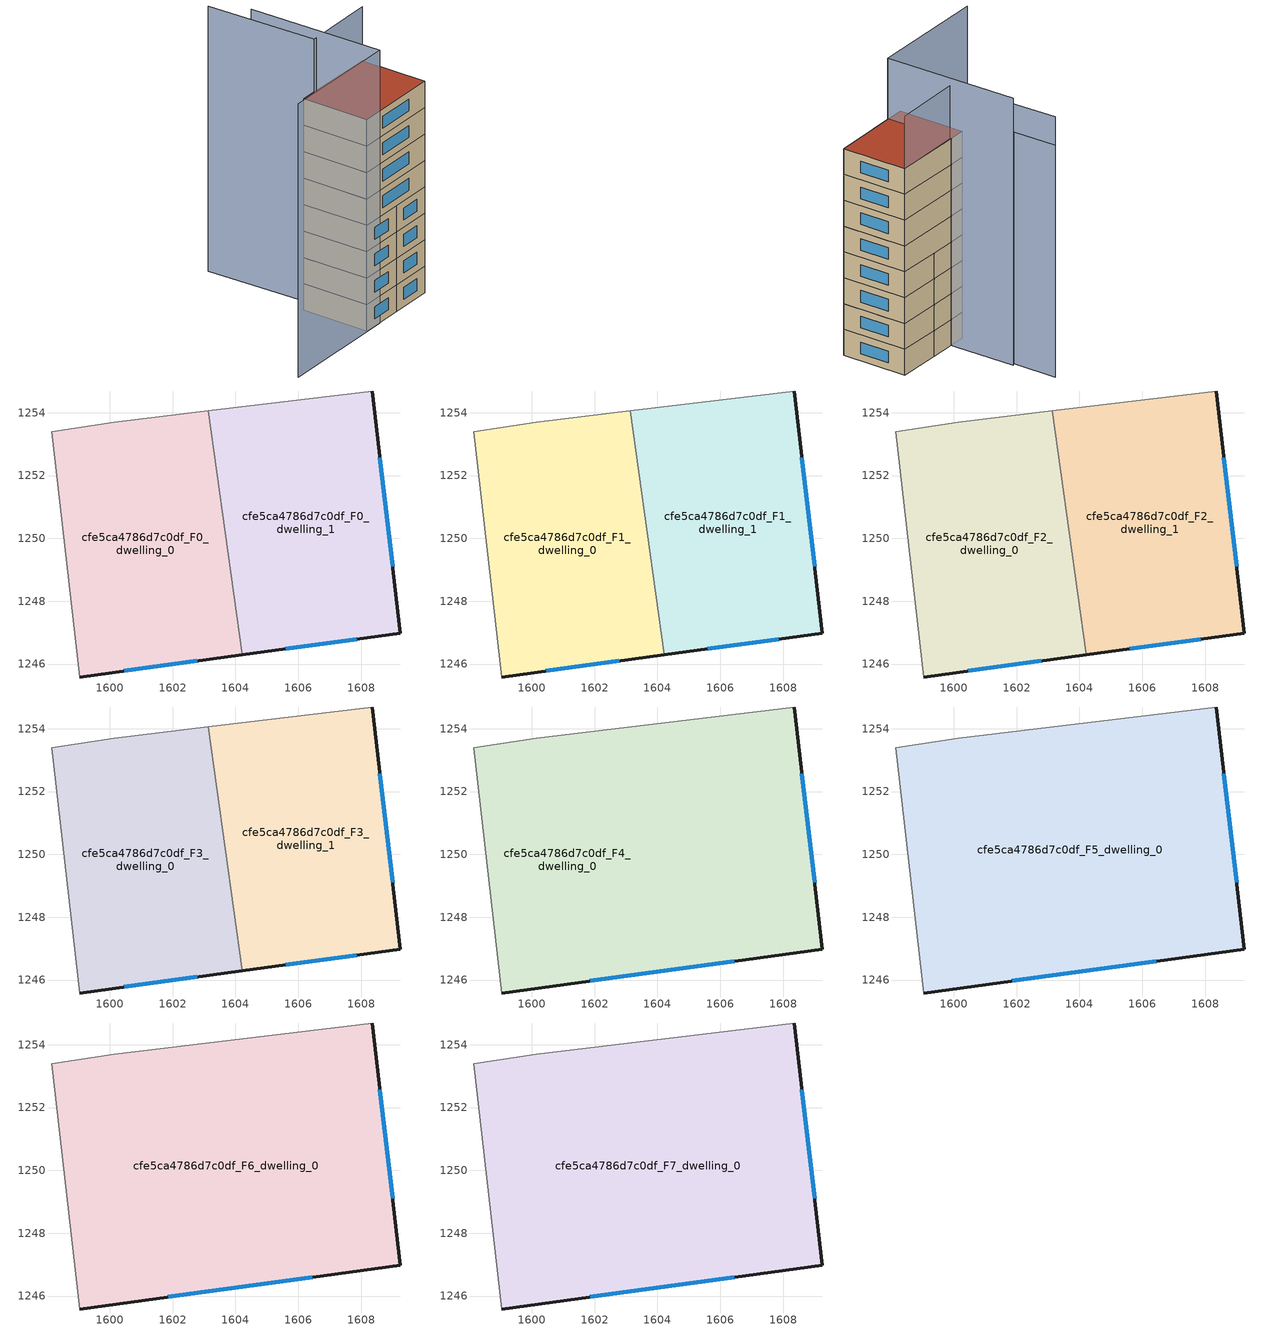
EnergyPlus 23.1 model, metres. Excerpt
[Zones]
cfe5ca4786d7c0df_F0_dwelling_0
 floor ground (EU_floor_Construction): 1603.14,1254.06 1604.21,1246.29 1599.05,1245.59 1598.15,1253.39 1600.15,1253.69 z0
 wall outside (EU_wall_Construction): 1599.05,1245.59 1604.21,1246.29 z0:3
 wall adiabatic (EU_wall_Construction): 1603.14,1254.06 1600.15,1253.69 1598.15,1253.39 1599.05,1245.59 z0:3
 wall to cfe5ca4786d7c0df_F0_dwelling_1 (EU_wall_Construction): 1604.21,1246.29 1603.14,1254.06 z0:3
 window (EU_Window_Construction): 1600.47,1245.78 1602.79,1246.1 z0.83:2.17
cfe5ca4786d7c0df_F0_dwelling_1
 floor ground (EU_floor_Construction): 1608.35,1254.69 1609.25,1246.99 1604.21,1246.29 1603.14,1254.06 z0
 wall outside (EU_wall_Construction): 1604.21,1246.29 1609.25,1246.99 1608.35,1254.69 z0:3
 wall adiabatic (EU_wall_Construction): 1608.35,1254.69 1603.14,1254.06 z0:3
 window (EU_Window_Construction): 1609.01,1249.11 1608.6,1252.57 / 1605.6,1246.48 1607.87,1246.8 z0.83:2.17
cfe5ca4786d7c0df_F1_dwelling_0
 floor to cfe5ca4786d7c0df_F0_dwelling_0 (EU_floor_Construction): 1603.14,1254.06 1604.21,1246.29 1599.04,1245.59 1598.15,1253.39 1600.15,1253.69 z3
 wall outside (EU_wall_Construction): 1599.05,1245.59 1604.21,1246.29 z3:6
 wall adiabatic (EU_wall_Construction): 1603.14,1254.06 1600.15,1253.69 1598.15,1253.39 1599.05,1245.59 z3:6
 wall to cfe5ca4786d7c0df_F1_dwelling_1 (EU_wall_Construction): 1604.21,1246.29 1603.14,1254.06 z3:6
 window (EU_Window_Construction): 1600.47,1245.78 1602.79,1246.1 z3.83:5.17
cfe5ca4786d7c0df_F1_dwelling_1
 floor to cfe5ca4786d7c0df_F0_dwelling_1 (EU_floor_Construction): 1608.35,1254.69 1609.25,1246.99 1604.21,1246.29 1603.14,1254.06 z3
 wall outside (EU_wall_Construction): 1604.21,1246.29 1609.25,1246.99 1608.35,1254.69 z3:6
 wall adiabatic (EU_wall_Construction): 1608.35,1254.69 1603.14,1254.06 z3:6
 window (EU_Window_Construction): 1609.01,1249.11 1608.6,1252.57 / 1605.6,1246.48 1607.87,1246.8 z3.83:5.17
cfe5ca4786d7c0df_F2_dwelling_0
 floor to cfe5ca4786d7c0df_F1_dwelling_0 (EU_floor_Construction): 1603.14,1254.06 1604.21,1246.29 1599.04,1245.59 1598.15,1253.39 1600.15,1253.69 z6
 wall outside (EU_wall_Construction): 1599.05,1245.59 1604.21,1246.29 z6:9
 wall adiabatic (EU_wall_Construction): 1603.14,1254.06 1600.15,1253.69 1598.15,1253.39 1599.05,1245.59 z6:9
 wall to cfe5ca4786d7c0df_F2_dwelling_1 (EU_wall_Construction): 1604.21,1246.29 1603.14,1254.06 z6:9
 window (EU_Window_Construction): 1600.47,1245.78 1602.79,1246.1 z6.83:8.17
cfe5ca4786d7c0df_F2_dwelling_1
 floor to cfe5ca4786d7c0df_F1_dwelling_1 (EU_floor_Construction): 1608.35,1254.69 1609.25,1246.99 1604.21,1246.29 1603.14,1254.06 z6
 wall outside (EU_wall_Construction): 1604.21,1246.29 1609.25,1246.99 1608.35,1254.69 z6:9
 wall adiabatic (EU_wall_Construction): 1608.35,1254.69 1603.14,1254.06 z6:9
 window (EU_Window_Construction): 1609.01,1249.11 1608.6,1252.57 / 1605.6,1246.48 1607.87,1246.8 z6.83:8.17
cfe5ca4786d7c0df_F3_dwelling_0
 floor to cfe5ca4786d7c0df_F2_dwelling_0 (EU_floor_Construction): 1603.14,1254.06 1604.21,1246.29 1599.04,1245.59 1598.15,1253.39 1600.15,1253.69 z9
 wall outside (EU_wall_Construction): 1599.05,1245.59 1604.21,1246.29 z9:12
 wall adiabatic (EU_wall_Construction): 1603.14,1254.06 1600.15,1253.69 1598.15,1253.39 1599.05,1245.59 z9:12
 wall to cfe5ca4786d7c0df_F3_dwelling_1 (EU_wall_Construction): 1604.21,1246.29 1603.14,1254.06 z9:12
 window (EU_Window_Construction): 1600.47,1245.78 1602.79,1246.1 z9.83:11.17
cfe5ca4786d7c0df_F3_dwelling_1
 floor to cfe5ca4786d7c0df_F2_dwelling_1 (EU_floor_Construction): 1608.35,1254.69 1609.25,1246.99 1604.21,1246.29 1603.14,1254.06 z9
 wall outside (EU_wall_Construction): 1604.21,1246.29 1609.25,1246.99 1608.35,1254.69 z9:12
 wall adiabatic (EU_wall_Construction): 1608.35,1254.69 1603.14,1254.06 z9:12
 window (EU_Window_Construction): 1609.01,1249.11 1608.6,1252.57 / 1605.6,1246.48 1607.87,1246.8 z9.83:11.17
cfe5ca4786d7c0df_F4_dwelling_0
 floor to cfe5ca4786d7c0df_F3_dwelling_0 (EU_floor_Construction): 1603.14,1254.06 1604.21,1246.29 1599.04,1245.59 1598.15,1253.39 1600.15,1253.69 z12
 floor to cfe5ca4786d7c0df_F3_dwelling_1 (EU_floor_Construction): 1608.35,1254.69 1609.25,1246.99 1604.21,1246.29 1603.14,1254.06 z12
 wall outside (EU_wall_Construction): 1599.05,1245.59 1609.25,1246.99 1608.35,1254.69 z12:15
 wall adiabatic (EU_wall_Construction): 1608.35,1254.69 1600.15,1253.69 1598.15,1253.39 1599.05,1245.59 z12:15
 window (EU_Window_Construction): 1601.85,1245.97 1606.44,1246.6 / 1609.01,1249.11 1608.6,1252.57 z12.83:14.17
cfe5ca4786d7c0df_F5_dwelling_0
 floor to cfe5ca4786d7c0df_F4_dwelling_0 (EU_floor_Construction): 1608.35,1254.69 1609.25,1246.99 1599.04,1245.59 1598.15,1253.39 1600.15,1253.69 z15
 wall outside (EU_wall_Construction): 1599.05,1245.59 1609.25,1246.99 1608.35,1254.69 z15:18
 wall adiabatic (EU_wall_Construction): 1608.35,1254.69 1600.15,1253.69 1598.15,1253.39 1599.05,1245.59 z15:18
 window (EU_Window_Construction): 1601.85,1245.97 1606.44,1246.6 / 1609.01,1249.11 1608.6,1252.57 z15.83:17.17
cfe5ca4786d7c0df_F6_dwelling_0
 floor to cfe5ca4786d7c0df_F5_dwelling_0 (EU_floor_Construction): 1608.35,1254.69 1609.25,1246.99 1599.04,1245.59 1598.15,1253.39 1600.15,1253.69 z18
 wall outside (EU_wall_Construction): 1599.05,1245.59 1609.25,1246.99 1608.35,1254.69 z18:21
 wall adiabatic (EU_wall_Construction): 1608.35,1254.69 1600.15,1253.69 1598.15,1253.39 1599.05,1245.59 z18:21
 window (EU_Window_Construction): 1601.85,1245.97 1606.44,1246.6 / 1609.01,1249.11 1608.6,1252.57 z18.83:20.17
cfe5ca4786d7c0df_F7_dwelling_0
 floor to cfe5ca4786d7c0df_F6_dwelling_0 (EU_floor_Construction): 1608.35,1254.69 1609.25,1246.99 1599.04,1245.59 1598.15,1253.39 1600.15,1253.69 z21
 wall outside (EU_wall_Construction): 1599.05,1245.59 1609.25,1246.99 1608.35,1254.69 z21:24
 wall adiabatic (EU_wall_Construction): 1608.35,1254.69 1600.15,1253.69 1598.15,1253.39 1599.05,1245.59 z21:24
 window (EU_Window_Construction): 1601.85,1245.97 1606.44,1246.6 / 1609.01,1249.11 1608.6,1252.57 z21.83:23.17
 roof outside (EU_roof_Construction): 1609.25,1246.99 1608.35,1254.69 1600.15,1253.69 1598.15,1253.39 1599.05,1245.59 z24
shading: 1599.11,1261.42 1601.21,1245.81 / 1601.21,1245.81 1586.94,1243.89 z0:31; 1608.35,1254.69 1599.88,1253.48 / 1599.88,1253.48 1598.05,1266.3 z0:30.1; 1598.19,1266.41 1598.85,1261.3 z0:26.9
[Building]
EU S2 Campaign: North Axis=0; Terrain=City; Solar Distribution=FullExterior
[Site:Location]
Lyon-Bron: Latitude=45.75; Longitude=5; Time Zone=1; Elevation=198
[SizingPeriod:WeatherFileDays]
AnnualSizingPeriod: Begin Month=1; Begin Day of Month=1; End Month=12; End Day of Month=31; Day of Week for Start Day=Monday; Use Weather File Daylight Saving Period=No; Use Weather File Rain and Snow Indicators=No
[MATERIAL]
EU_InternalMass_Material: Roughness=MediumRough; Thickness=0.1; Conductivity=1; Density=1800; Specific Heat=900; Thermal Absorptance=0.9; Solar Absorptance=0.7; Visible Absorptance=0.7
[MATERIAL:NOMASS] Roughness=MediumRough; Thermal Absorptance=0.9; Solar Absorptance=0.7; Visible Absorptance=0.7
Name | Thermal Resistance
EU_wall_NoMass | 0.87146
EU_roof_NoMass | 0.842276
EU_floor_NoMass | 0.496999
[WINDOWMATERIAL:SIMPLEGLAZINGSYSTEM]
EU_Window_SimpleGlazing: UFactor=2.2525; Solar Heat Gain Coefficient=0.76; Visible Transmittance=0.76
[CONSTRUCTION]
EU_wall_Construction: EU_wall_NoMass
EU_roof_Construction: EU_roof_NoMass
EU_floor_Construction: EU_floor_NoMass
EU_Window_Construction: EU_Window_SimpleGlazing
EU_InternalMass_Construction: EU_InternalMass_Material
[ZONE] Type=1; Multiplier=1; Ceiling Height=autocalculate; Floor Area=autocalculate; Part of Total Floor Area=Yes
Name | Volume
cfe5ca4786d7c0df_F0_dwelling_0 | 120.926
cfe5ca4786d7c0df_F1_dwelling_0; cfe5ca4786d7c0df_F2_dwelling_0; cfe5ca4786d7c0df_F3_dwelling_0; cfe5ca4786d7c0df_F0_dwelling_1; cfe5ca4786d7c0df_F1_dwelling_1; cfe5ca4786d7c0df_F2_dwelling_1; cfe5ca4786d7c0df_F3_dwelling_1 | 120.927
cfe5ca4786d7c0df_F4_dwelling_0 | 241.847
cfe5ca4786d7c0df_F5_dwelling_0; cfe5ca4786d7c0df_F6_dwelling_0; cfe5ca4786d7c0df_F7_dwelling_0 | 241.855
[INTERNALMASS] Construction=EU_InternalMass_Construction
Name | Zone or ZoneList | Surface Area
cfe5ca4786d7c0df_F0_dwelling_0_EU_InternalMass | cfe5ca4786d7c0df_F0_dwelling_0 | 40.3088
cfe5ca4786d7c0df_F0_dwelling_1_EU_InternalMass | cfe5ca4786d7c0df_F0_dwelling_1 | 40.3088
cfe5ca4786d7c0df_F1_dwelling_0_EU_InternalMass | cfe5ca4786d7c0df_F1_dwelling_0 | 40.3088
cfe5ca4786d7c0df_F1_dwelling_1_EU_InternalMass | cfe5ca4786d7c0df_F1_dwelling_1 | 40.3088
cfe5ca4786d7c0df_F2_dwelling_0_EU_InternalMass | cfe5ca4786d7c0df_F2_dwelling_0 | 40.3088
cfe5ca4786d7c0df_F2_dwelling_1_EU_InternalMass | cfe5ca4786d7c0df_F2_dwelling_1 | 40.3088
cfe5ca4786d7c0df_F3_dwelling_0_EU_InternalMass | cfe5ca4786d7c0df_F3_dwelling_0 | 40.3088
cfe5ca4786d7c0df_F3_dwelling_1_EU_InternalMass | cfe5ca4786d7c0df_F3_dwelling_1 | 40.3088
cfe5ca4786d7c0df_F4_dwelling_0_EU_InternalMass | cfe5ca4786d7c0df_F4_dwelling_0 | 80.6181
cfe5ca4786d7c0df_F5_dwelling_0_EU_InternalMass | cfe5ca4786d7c0df_F5_dwelling_0 | 80.6181
cfe5ca4786d7c0df_F6_dwelling_0_EU_InternalMass | cfe5ca4786d7c0df_F6_dwelling_0 | 80.6181
cfe5ca4786d7c0df_F7_dwelling_0_EU_InternalMass | cfe5ca4786d7c0df_F7_dwelling_0 | 80.6181
[OTHEREQUIPMENT] Fuel Type=Electricity; Design Level Calculation Method=Watts/Area; Power per Zone Floor Area=1; Fraction Latent=0; Fraction Radiant=0; Fraction Lost=0; Carbon Dioxide Generation Rate=0; EndUse Subcategory=EU_Step8_InternalGains
Name | Zone or ZoneList or Space or SpaceList | Schedule
EU_Step8_InternalGain_cfe5ca4786d7c0df_F0_dwelling_0_f000 | cfe5ca4786d7c0df_F0_dwelling_0 | EU_Step8_GainSchedule_cfe5ca4786d7c0df_F0_dwelling_0_f000
EU_Step8_InternalGain_cfe5ca4786d7c0df_F0_dwelling_1_f000 | cfe5ca4786d7c0df_F0_dwelling_1 | EU_Step8_GainSchedule_cfe5ca4786d7c0df_F0_dwelling_1_f000
EU_Step8_InternalGain_cfe5ca4786d7c0df_F1_dwelling_0_f000 | cfe5ca4786d7c0df_F1_dwelling_0 | EU_Step8_GainSchedule_cfe5ca4786d7c0df_F1_dwelling_0_f000
EU_Step8_InternalGain_cfe5ca4786d7c0df_F1_dwelling_1_f000 | cfe5ca4786d7c0df_F1_dwelling_1 | EU_Step8_GainSchedule_cfe5ca4786d7c0df_F1_dwelling_1_f000
EU_Step8_InternalGain_cfe5ca4786d7c0df_F2_dwelling_0_f000 | cfe5ca4786d7c0df_F2_dwelling_0 | EU_Step8_GainSchedule_cfe5ca4786d7c0df_F2_dwelling_0_f000
EU_Step8_InternalGain_cfe5ca4786d7c0df_F2_dwelling_1_f000 | cfe5ca4786d7c0df_F2_dwelling_1 | EU_Step8_GainSchedule_cfe5ca4786d7c0df_F2_dwelling_1_f000
EU_Step8_InternalGain_cfe5ca4786d7c0df_F3_dwelling_0_f000 | cfe5ca4786d7c0df_F3_dwelling_0 | EU_Step8_GainSchedule_cfe5ca4786d7c0df_F3_dwelling_0_f000
EU_Step8_InternalGain_cfe5ca4786d7c0df_F3_dwelling_1_f000 | cfe5ca4786d7c0df_F3_dwelling_1 | EU_Step8_GainSchedule_cfe5ca4786d7c0df_F3_dwelling_1_f000
EU_Step8_InternalGain_cfe5ca4786d7c0df_F4_dwelling_0_f000 | cfe5ca4786d7c0df_F4_dwelling_0 | EU_Step8_GainSchedule_cfe5ca4786d7c0df_F4_dwelling_0_f000
EU_Step8_InternalGain_cfe5ca4786d7c0df_F5_dwelling_0_f000 | cfe5ca4786d7c0df_F5_dwelling_0 | EU_Step8_GainSchedule_cfe5ca4786d7c0df_F5_dwelling_0_f000
EU_Step8_InternalGain_cfe5ca4786d7c0df_F6_dwelling_0_f000 | cfe5ca4786d7c0df_F6_dwelling_0 | EU_Step8_GainSchedule_cfe5ca4786d7c0df_F6_dwelling_0_f000
EU_Step8_InternalGain_cfe5ca4786d7c0df_F7_dwelling_0_f000 | cfe5ca4786d7c0df_F7_dwelling_0 | EU_Step8_GainSchedule_cfe5ca4786d7c0df_F7_dwelling_0_f000
[ZONEVENTILATION:DESIGNFLOWRATE] Schedule=EU_AlwaysOn; Design Flow Rate Calculation Method=AirChanges/Hour; Air Changes per Hour=0.425; Ventilation Type=Natural; Fan Pressure Rise=0; Fan Total Efficiency=1; Constant Term Coefficient=1; Temperature Term Coefficient=0; Velocity Term Coefficient=0; Velocity Squared Term Coefficient=0; Minimum Indoor Temperature=-100; Maximum Indoor Temperature=100; Delta Temperature=-100; Minimum Outdoor Temperature=-100; Maximum Outdoor Temperature=100; Maximum Wind Speed=40
Name | Zone or ZoneList or Space or SpaceList
EU_ConstantAir_cfe5ca4786d7c0df_F0_dwelling_0 | cfe5ca4786d7c0df_F0_dwelling_0
EU_ConstantAir_cfe5ca4786d7c0df_F0_dwelling_1 | cfe5ca4786d7c0df_F0_dwelling_1
EU_ConstantAir_cfe5ca4786d7c0df_F1_dwelling_0 | cfe5ca4786d7c0df_F1_dwelling_0
EU_ConstantAir_cfe5ca4786d7c0df_F1_dwelling_1 | cfe5ca4786d7c0df_F1_dwelling_1
EU_ConstantAir_cfe5ca4786d7c0df_F2_dwelling_0 | cfe5ca4786d7c0df_F2_dwelling_0
EU_ConstantAir_cfe5ca4786d7c0df_F2_dwelling_1 | cfe5ca4786d7c0df_F2_dwelling_1
EU_ConstantAir_cfe5ca4786d7c0df_F3_dwelling_0 | cfe5ca4786d7c0df_F3_dwelling_0
EU_ConstantAir_cfe5ca4786d7c0df_F3_dwelling_1 | cfe5ca4786d7c0df_F3_dwelling_1
EU_ConstantAir_cfe5ca4786d7c0df_F4_dwelling_0 | cfe5ca4786d7c0df_F4_dwelling_0
EU_ConstantAir_cfe5ca4786d7c0df_F5_dwelling_0 | cfe5ca4786d7c0df_F5_dwelling_0
EU_ConstantAir_cfe5ca4786d7c0df_F6_dwelling_0 | cfe5ca4786d7c0df_F6_dwelling_0
EU_ConstantAir_cfe5ca4786d7c0df_F7_dwelling_0 | cfe5ca4786d7c0df_F7_dwelling_0
[HVACTEMPLATE:THERMOSTAT] Constant Heating Setpoint=20; Constant Cooling Setpoint=50
EU_HeatOnly_cfe5ca4786d7c0df_F0_dwelling_0; EU_HeatOnly_cfe5ca4786d7c0df_F0_dwelling_1; EU_HeatOnly_cfe5ca4786d7c0df_F1_dwelling_0; EU_HeatOnly_cfe5ca4786d7c0df_F1_dwelling_1; EU_HeatOnly_cfe5ca4786d7c0df_F2_dwelling_0; EU_HeatOnly_cfe5ca4786d7c0df_F2_dwelling_1; EU_HeatOnly_cfe5ca4786d7c0df_F3_dwelling_0; EU_HeatOnly_cfe5ca4786d7c0df_F3_dwelling_1; EU_HeatOnly_cfe5ca4786d7c0df_F4_dwelling_0; EU_HeatOnly_cfe5ca4786d7c0df_F5_dwelling_0; EU_HeatOnly_cfe5ca4786d7c0df_F6_dwelling_0; EU_HeatOnly_cfe5ca4786d7c0df_F7_dwelling_0
[HVACTEMPLATE:ZONE:IDEALLOADSAIRSYSTEM] System Availability Schedule=EU_AlwaysOn; Maximum Heating Supply Air Temperature=50; Minimum Cooling Supply Air Temperature=13; Maximum Heating Supply Air Humidity Ratio=0.0156; Minimum Cooling Supply Air Humidity Ratio=0.0077; Heating Limit=NoLimit; Cooling Limit=NoLimit; Heating Availability Schedule=EU_AlwaysOn; Cooling Availability Schedule=EU_CoolingOff; Dehumidification Control Type=ConstantSensibleHeatRatio; Cooling Sensible Heat Ratio=0.7; Dehumidification Setpoint=60; Humidification Control Type=None; Humidification Setpoint=30; Outdoor Air Method=None; Outdoor Air Flow Rate per Person=0.00944; Outdoor Air Flow Rate per Zone Floor Area=0; Outdoor Air Flow Rate per Zone=0; Demand Controlled Ventilation Type=None; Outdoor Air Economizer Type=NoEconomizer; Heat Recovery Type=None; Sensible Heat Recovery Effectiveness=0.7; Latent Heat Recovery Effectiveness=0.65
Name | Template Thermostat
cfe5ca4786d7c0df_F0_dwelling_0 | EU_HeatOnly_cfe5ca4786d7c0df_F0_dwelling_0
cfe5ca4786d7c0df_F0_dwelling_1 | EU_HeatOnly_cfe5ca4786d7c0df_F0_dwelling_1
cfe5ca4786d7c0df_F1_dwelling_0 | EU_HeatOnly_cfe5ca4786d7c0df_F1_dwelling_0
cfe5ca4786d7c0df_F1_dwelling_1 | EU_HeatOnly_cfe5ca4786d7c0df_F1_dwelling_1
cfe5ca4786d7c0df_F2_dwelling_0 | EU_HeatOnly_cfe5ca4786d7c0df_F2_dwelling_0
cfe5ca4786d7c0df_F2_dwelling_1 | EU_HeatOnly_cfe5ca4786d7c0df_F2_dwelling_1
cfe5ca4786d7c0df_F3_dwelling_0 | EU_HeatOnly_cfe5ca4786d7c0df_F3_dwelling_0
cfe5ca4786d7c0df_F3_dwelling_1 | EU_HeatOnly_cfe5ca4786d7c0df_F3_dwelling_1
cfe5ca4786d7c0df_F4_dwelling_0 | EU_HeatOnly_cfe5ca4786d7c0df_F4_dwelling_0
cfe5ca4786d7c0df_F5_dwelling_0 | EU_HeatOnly_cfe5ca4786d7c0df_F5_dwelling_0
cfe5ca4786d7c0df_F6_dwelling_0 | EU_HeatOnly_cfe5ca4786d7c0df_F6_dwelling_0
cfe5ca4786d7c0df_F7_dwelling_0 | EU_HeatOnly_cfe5ca4786d7c0df_F7_dwelling_0
[SIZING:ZONE] Zone Cooling Design Supply Air Temperature Input Method=SupplyAirTemperature; Zone Cooling Design Supply Air Temperature=13; Zone Heating Design Supply Air Temperature Input Method=SupplyAirTemperature; Zone Heating Design Supply Air Temperature=50; Zone Cooling Design Supply Air Humidity Ratio=0.008; Zone Heating Design Supply Air Humidity Ratio=0.008; Cooling Design Air Flow Method=DesignDay; Cooling Design Air Flow Rate=0; Cooling Minimum Air Flow per Zone Floor Area=0.000762; Cooling Minimum Air Flow=0; Cooling Minimum Air Flow Fraction=0.2; Heating Design Air Flow Method=DesignDay; Heating Design Air Flow Rate=0; Heating Maximum Air Flow per Zone Floor Area=0.002032; Heating Maximum Air Flow=0.141576; Heating Maximum Air Flow Fraction=0.3; Account for Dedicated Outdoor Air System=No; Dedicated Outdoor Air System Control Strategy=NeutralSupplyAir; Dedicated Outdoor Air Low Setpoint Temperature for Design=autosize; Dedicated Outdoor Air High Setpoint Temperature for Design=autosize; Zone Load Sizing Method=Sensible Load Only No Latent Load; Zone Latent Cooling Design Supply Air Humidity Ratio Input Method=HumidityRatioDifference; Zone Cooling Design Supply Air Humidity Ratio Difference=0.005; Zone Latent Heating Design Supply Air Humidity Ratio Input Method=HumidityRatioDifference; Zone Humidification Design Supply Air Humidity Ratio Difference=0.005
cfe5ca4786d7c0df_F0_dwelling_0; cfe5ca4786d7c0df_F0_dwelling_1; cfe5ca4786d7c0df_F1_dwelling_0; cfe5ca4786d7c0df_F1_dwelling_1; cfe5ca4786d7c0df_F2_dwelling_0; cfe5ca4786d7c0df_F2_dwelling_1; cfe5ca4786d7c0df_F3_dwelling_0; cfe5ca4786d7c0df_F3_dwelling_1; cfe5ca4786d7c0df_F4_dwelling_0; cfe5ca4786d7c0df_F5_dwelling_0; cfe5ca4786d7c0df_F6_dwelling_0; cfe5ca4786d7c0df_F7_dwelling_0
[SCHEDULE:CONSTANT]
Name | Hourly Value
EU_AlwaysOn | 1
EU_CoolingOff | 0
[SCHEDULE:FILE] Column Number=1; Rows to Skip at Top=0; Number of Hours of Data=8760; Column Separator=Comma; Interpolate to Timestep=No; Minutes per Item=60; Adjust Schedule for Daylight Savings=Yes
Name | File
EU_Step8_GainSchedule_cfe5ca4786d7c0df_F0_dwelling_0_f000 | ../../schedules/cfe5ca4786d7c0df/cfe5ca4786d7c0df_F0_dwelling_0_f000_gain.csv
EU_Step8_GainSchedule_cfe5ca4786d7c0df_F0_dwelling_1_f000 | ../../schedules/cfe5ca4786d7c0df/cfe5ca4786d7c0df_F0_dwelling_1_f000_gain.csv
EU_Step8_GainSchedule_cfe5ca4786d7c0df_F1_dwelling_0_f000 | ../../schedules/cfe5ca4786d7c0df/cfe5ca4786d7c0df_F1_dwelling_0_f000_gain.csv
EU_Step8_GainSchedule_cfe5ca4786d7c0df_F1_dwelling_1_f000 | ../../schedules/cfe5ca4786d7c0df/cfe5ca4786d7c0df_F1_dwelling_1_f000_gain.csv
EU_Step8_GainSchedule_cfe5ca4786d7c0df_F2_dwelling_0_f000 | ../../schedules/cfe5ca4786d7c0df/cfe5ca4786d7c0df_F2_dwelling_0_f000_gain.csv
EU_Step8_GainSchedule_cfe5ca4786d7c0df_F2_dwelling_1_f000 | ../../schedules/cfe5ca4786d7c0df/cfe5ca4786d7c0df_F2_dwelling_1_f000_gain.csv
EU_Step8_GainSchedule_cfe5ca4786d7c0df_F3_dwelling_0_f000 | ../../schedules/cfe5ca4786d7c0df/cfe5ca4786d7c0df_F3_dwelling_0_f000_gain.csv
EU_Step8_GainSchedule_cfe5ca4786d7c0df_F3_dwelling_1_f000 | ../../schedules/cfe5ca4786d7c0df/cfe5ca4786d7c0df_F3_dwelling_1_f000_gain.csv
EU_Step8_GainSchedule_cfe5ca4786d7c0df_F4_dwelling_0_f000 | ../../schedules/cfe5ca4786d7c0df/cfe5ca4786d7c0df_F4_dwelling_0_f000_gain.csv
EU_Step8_GainSchedule_cfe5ca4786d7c0df_F5_dwelling_0_f000 | ../../schedules/cfe5ca4786d7c0df/cfe5ca4786d7c0df_F5_dwelling_0_f000_gain.csv
EU_Step8_GainSchedule_cfe5ca4786d7c0df_F6_dwelling_0_f000 | ../../schedules/cfe5ca4786d7c0df/cfe5ca4786d7c0df_F6_dwelling_0_f000_gain.csv
EU_Step8_GainSchedule_cfe5ca4786d7c0df_F7_dwelling_0_f000 | ../../schedules/cfe5ca4786d7c0df/cfe5ca4786d7c0df_F7_dwelling_0_f000_gain.csv
